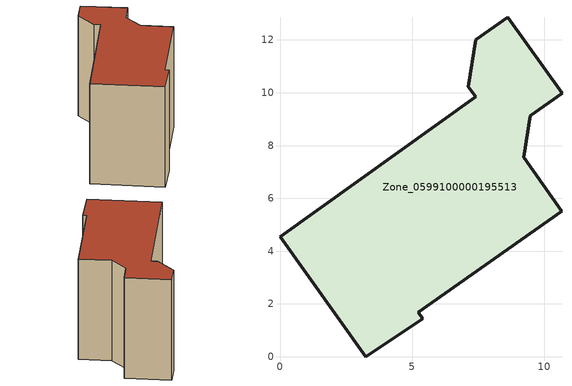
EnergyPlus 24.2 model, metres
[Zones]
Zone_0599100000195513
 floor ground (C_G): 9.48,9.12 9.23,7.55 10.67,5.52 5.23,1.68 5.4,1.44 3.25,0 0,4.55 7.41,9.84 7.13,10.22 7.42,12 8.62,12.86 10.68,9.98 z0
 wall outside (C_F): 3.25,0 5.4,1.44 5.23,1.68 10.67,5.52 9.23,7.55 9.48,9.12 10.68,9.98 8.62,12.86 7.42,12 7.13,10.22 7.41,9.84 0,4.55 3.25,0 z0:8.43
 roof outside (C_R): 9.23,7.55 9.48,9.12 10.68,9.98 8.62,12.86 7.42,12 7.13,10.22 7.41,9.84 0,4.55 3.25,0 5.4,1.44 5.23,1.68 10.67,5.52 z8.43
[BUILDING]
Pand.0599100000195513: North Axis=0; Terrain=City; Loads Convergence Tolerance Value=0.04; Temperature Convergence Tolerance Value=0.4; Solar Distribution=FullExterior; Maximum Number of Warmup Days=25; Minimum Number of Warmup Days=1
[Site:Location]
Rotterdam.The.Hague.AP_ZH_NLD Design_Conditions: Latitude=51.96; Longitude=4.45; Time Zone=1; Elevation=-4.5
[SITE:GROUNDTEMPERATURE:BUILDINGSURFACE]
18, 18, 18, 18, 18, 18, 18, 18, 18, 18, 18, 18
[MATERIAL] Thermal Absorptance=0.9; Solar Absorptance=0.7; Visible Absorptance=0.7
Name | Roughness | Thickness | Conductivity | Density | Specific Heat
G.TI.1975-1991 | MediumSmooth | 0.15 | 0.288461 | 540 | 1210
F.TI.1975-1991 | Rough | 0.3 | 0.230769 | 1920 | 840
R.TI.1975-1991 | MediumRough | 0.2 | 0.153846 | 1500 | 1000
[CONSTRUCTION]
C_G: G.TI.1975-1991
C_F: F.TI.1975-1991
C_R: R.TI.1975-1991
[ZONE]
Zone_0599100000195513: Type=1; Multiplier=1; Ceiling Height=Autocalculate; Volume=Autocalculate; Floor Area=autocalculate; Part of Total Floor Area=Yes
[ZONEINFILTRATION:DESIGNFLOWRATE]
Infil_Zone_0599100000195513: Zone or ZoneList or Space or SpaceList=Zone_0599100000195513; Schedule=AlwaysOn; Design Flow Rate Calculation Method=Flow/Area; Flow Rate per Floor Area=0.003; Constant Term Coefficient=1; Temperature Term Coefficient=0; Velocity Term Coefficient=0; Velocity Squared Term Coefficient=0
[HVACTEMPLATE:ZONE:IDEALLOADSAIRSYSTEM]
Zone_0599100000195513: Maximum Heating Supply Air Temperature=50; Minimum Cooling Supply Air Temperature=13; Maximum Heating Supply Air Humidity Ratio=0.0156; Minimum Cooling Supply Air Humidity Ratio=0.0077; Heating Limit=NoLimit; Cooling Limit=NoLimit; Dehumidification Control Type=ConstantSensibleHeatRatio; Cooling Sensible Heat Ratio=0.7; Dehumidification Setpoint=60; Humidification Control Type=None; Humidification Setpoint=30; Outdoor Air Method=None; Outdoor Air Flow Rate per Person=0.00944; Outdoor Air Flow Rate per Zone Floor Area=0; Outdoor Air Flow Rate per Zone=0; Demand Controlled Ventilation Type=None; Outdoor Air Economizer Type=NoEconomizer; Heat Recovery Type=None; Sensible Heat Recovery Effectiveness=0.7; Latent Heat Recovery Effectiveness=0.65
[ZONECONTROL:THERMOSTAT]
ThermostatControl_Zone_0599100000195513: Zone or ZoneList=Zone_0599100000195513; Control Type Schedule=DualSetpointControlType; Control 1=Thermostat_Zone_0599100000195513; Temperature Difference Between Cutout And Setpoint=0
[THERMOSTATSETPOINT:DUALSETPOINT]
Thermostat_Zone_0599100000195513: Heating Setpoint Temperature Schedule=HeatingSetpoint_Zone_0599100000195513; Cooling Setpoint Temperature Schedule=CoolingSetpoint_Zone_0599100000195513
[SCHEDULE:COMPACT]
HeatingSetpoint_Zone_0599100000195513: Through: 12/31, For: AllDays, Until: 24:00, 21
CoolingSetpoint_Zone_0599100000195513: Through: 12/31, For: AllDays, Until: 24:00, 24
DualSetpointControlType: Through: 12/31, For: AllDays, Until: 24:00, 4
AlwaysOn: Through: 12/31, For: AllDays, Until: 24:00, 1
